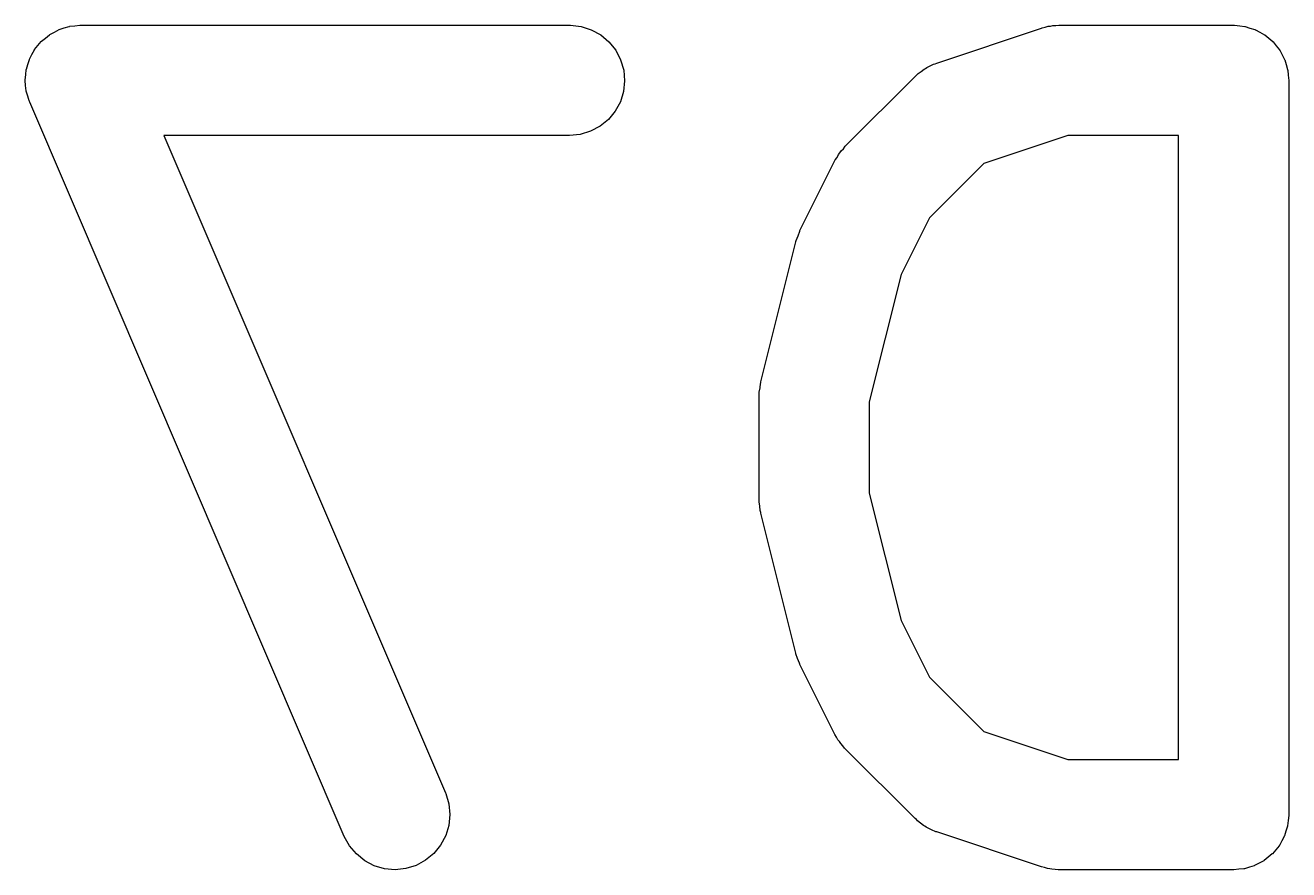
# Model space of a CAD drawing. Extents: x 0.77 to 5.19, y -2.29 to -0.61.
# Drawn here: x 2.5412 to 2.609, y -0.6581 to -0.6128 of the extents above; entities that cross this region are included whole.
import ezdxf

# ---------------------------------------------------------------- set-up
doc = ezdxf.new("R2010")
doc.units = 0
doc.header["$MEASUREMENT"] = 0
doc.layers.add('BLACK', color=7, linetype='CONTINUOUS')

msp = doc.modelspace()

# ---------------------------------------------------------------- linework, layer by layer
at = {"layer": 'BLACK', "linetype": 'CONTINUOUS'}
for p, q in [((2.54229, -0.613493), (2.54251, -0.613315)), ((2.54251, -0.613315), (2.54252, -0.61331)), ((2.54252, -0.61331), (2.54253, -0.613304)), ((2.54253, -0.613304), (2.54277, -0.613174)), ((2.54277, -0.613174), (2.54302, -0.613041)), ((2.54302, -0.613041), (2.54303, -0.613038)), ((2.54303, -0.613033), (2.5433, -0.612952)), ((2.54303, -0.613038), (2.54303, -0.613033)), ((2.5433, -0.612952), (2.54357, -0.612871)), ((2.54357, -0.612871), (2.54358, -0.612869)), ((2.54358, -0.612869), (2.54359, -0.612866)), ((2.54359, -0.612866), (2.54386, -0.612839)), ((2.54386, -0.612839), (2.54414, -0.61281)), ((2.54414, -0.61281), (2.54415, -0.612811)), ((2.54415, -0.612811), (2.54416, -0.61281)), ((2.54416, -0.61281), (2.57041, -0.61281)), ((2.57041, -0.61281), (2.57045, -0.612811)), ((2.57045, -0.612811), (2.57102, -0.612875)), ((2.57102, -0.612875), (2.57157, -0.613049)), ((2.57157, -0.613049), (2.57208, -0.613327)), ((2.5901, -0.614837), (2.59572, -0.612962)), ((2.59572, -0.612962), (2.59576, -0.612949)), ((2.59576, -0.612949), (2.59592, -0.612914)), ((2.59592, -0.612914), (2.59608, -0.612866)), ((2.59608, -0.612866), (2.5962, -0.612854)), ((2.5962, -0.612854), (2.59632, -0.612829)), ((2.59632, -0.612829), (2.59649, -0.612826)), ((2.59649, -0.612826), (2.59665, -0.61281)), ((2.59665, -0.61281), (2.60603, -0.61281)), ((2.60603, -0.61281), (2.60605, -0.61281)), ((2.60605, -0.61281), (2.60605, -0.61281)), ((2.60605, -0.61281), (2.60605, -0.61281)), ((2.60605, -0.61281), (2.60607, -0.612811)), ((2.60607, -0.612811), (2.60635, -0.612842)), ((2.60635, -0.612842), (2.60662, -0.612871)), ((2.60662, -0.612871), (2.60663, -0.612874)), ((2.60663, -0.612874), (2.60664, -0.612875)), ((2.60664, -0.612875), (2.6069, -0.612958)), ((2.6069, -0.612958), (2.60717, -0.613041)), ((2.60717, -0.613041), (2.60718, -0.613046)), ((2.60718, -0.613046), (2.60719, -0.613049)), ((2.60719, -0.613049), (2.60743, -0.613183)), ((2.60743, -0.613183), (2.60768, -0.613315)), ((2.60768, -0.613315), (2.60769, -0.613322)), ((2.54171, -0.614112), (2.54189, -0.613896)), ((2.54189, -0.613896), (2.54206, -0.613682)), ((2.54206, -0.613682), (2.54207, -0.613676)), ((2.54207, -0.613676), (2.54208, -0.613668)), ((2.54208, -0.613668), (2.54229, -0.613493)), ((2.57208, -0.613327), (2.57252, -0.613697)), ((2.57252, -0.613697), (2.57288, -0.614146)), ((2.60769, -0.613322), (2.6077, -0.613327)), ((2.6077, -0.613327), (2.60791, -0.613506)), ((2.60791, -0.613506), (2.60812, -0.613682)), ((2.60812, -0.613682), (2.60813, -0.61369)), ((2.60813, -0.61369), (2.60814, -0.613697)), ((2.60814, -0.613697), (2.60831, -0.613912)), ((2.60831, -0.613912), (2.60849, -0.614129)), ((2.54135, -0.614904), (2.54143, -0.614638)), ((2.54143, -0.614629), (2.54144, -0.614619)), ((2.54143, -0.614638), (2.54143, -0.614629)), ((2.54144, -0.614619), (2.54157, -0.614372)), ((2.54157, -0.614372), (2.5417, -0.614129)), ((2.5417, -0.614129), (2.54171, -0.614121)), ((2.54171, -0.614121), (2.54171, -0.614112)), ((2.57288, -0.614146), (2.57314, -0.614657)), ((2.57314, -0.614657), (2.57331, -0.61521)), ((2.60849, -0.614129), (2.60849, -0.614138)), ((2.60849, -0.614138), (2.6085, -0.614146)), ((2.6085, -0.614146), (2.60863, -0.614392)), ((2.60863, -0.614392), (2.60876, -0.614638)), ((2.60876, -0.614638), (2.60876, -0.614648)), ((2.60876, -0.614648), (2.60877, -0.614657)), ((2.60877, -0.614657), (2.60884, -0.61492)), ((2.54124, -0.615469), (2.54126, -0.615189)), ((2.54126, -0.615189), (2.54127, -0.615179)), ((2.54127, -0.615169), (2.54135, -0.614904)), ((2.54127, -0.615179), (2.54127, -0.615169)), ((2.57331, -0.61521), (2.57336, -0.615784)), ((2.5891, -0.615404), (2.58926, -0.615287)), ((2.58926, -0.615287), (2.58942, -0.615161)), ((2.58942, -0.615161), (2.5895, -0.615122)), ((2.5895, -0.615122), (2.58957, -0.615071)), ((2.58957, -0.615071), (2.58975, -0.614989)), ((2.58975, -0.614989), (2.58993, -0.614896)), ((2.58993, -0.614896), (2.59002, -0.614872)), ((2.59002, -0.614872), (2.5901, -0.614837)), ((2.60884, -0.61492), (2.60892, -0.615189)), ((2.60892, -0.615189), (2.60892, -0.6152)), ((2.60892, -0.6152), (2.60893, -0.61521)), ((2.60893, -0.61521), (2.60895, -0.615486)), ((2.54121, -0.615742), (2.54124, -0.615469)), ((2.54121, -0.615753), (2.54121, -0.615742)), ((2.54121, -0.615763), (2.54121, -0.615753)), ((2.54123, -0.616039), (2.54121, -0.615763)), ((2.57336, -0.615784), (2.5733, -0.616357)), ((2.58519, -0.619299), (2.58894, -0.61555)), ((2.58894, -0.61555), (2.58897, -0.615521)), ((2.58897, -0.615521), (2.58904, -0.615467)), ((2.58904, -0.615467), (2.5891, -0.615404)), ((2.60895, -0.615486), (2.60898, -0.615763)), ((2.60898, -0.615763), (2.60898, -0.655133)), ((2.54126, -0.616316), (2.54123, -0.616039)), ((2.54126, -0.616326), (2.54126, -0.616316)), ((2.54126, -0.616336), (2.54126, -0.616326)), ((2.54134, -0.616602), (2.54126, -0.616336)), ((2.54142, -0.616869), (2.54134, -0.616602)), ((2.5733, -0.616357), (2.57313, -0.616907)), ((2.54143, -0.616878), (2.54142, -0.616869)), ((2.54143, -0.616888), (2.54143, -0.616878)), ((2.54145, -0.616926), (2.54143, -0.616888)), ((2.55832, -0.656296), (2.54145, -0.616926)), ((2.57313, -0.616907), (2.57285, -0.617414)), ((2.57249, -0.617858), (2.57204, -0.618222)), ((2.57285, -0.617414), (2.57249, -0.617858)), ((2.57041, -0.618716), (2.54864, -0.618716)), ((2.54864, -0.618716), (2.56375, -0.65397)), ((2.57098, -0.61866), (2.57041, -0.618716)), ((2.57153, -0.618493), (2.57098, -0.61866)), ((2.57204, -0.618222), (2.57153, -0.618493)), ((2.59713, -0.618716), (2.59262, -0.620219)), ((2.60307, -0.618716), (2.59713, -0.618716)), ((2.60307, -0.65218), (2.60307, -0.618716)), ((2.58509, -0.619428), (2.58519, -0.619299)), ((2.58276, -0.623816), (2.58464, -0.620067)), ((2.58464, -0.620067), (2.58466, -0.62003)), ((2.58466, -0.62003), (2.58475, -0.619891)), ((2.58475, -0.619891), (2.58483, -0.619745)), ((2.58483, -0.619745), (2.5849, -0.61965)), ((2.5849, -0.61965), (2.58497, -0.619547)), ((2.58497, -0.619547), (2.58509, -0.619428)), ((2.59262, -0.620219), (2.58971, -0.623136)), ((2.58971, -0.623136), (2.58819, -0.626167)), ((2.58256, -0.624354), (2.58266, -0.624098)), ((2.58266, -0.624098), (2.58275, -0.623841)), ((2.58275, -0.623841), (2.58276, -0.623829)), ((2.58276, -0.623829), (2.58276, -0.623816)), ((2.58067, -0.63192), (2.58254, -0.624421)), ((2.58254, -0.624421), (2.58255, -0.624381)), ((2.58255, -0.624381), (2.58256, -0.624368)), ((2.58256, -0.624368), (2.58256, -0.624354)), ((2.58819, -0.626167), (2.58648, -0.632999)), ((2.58058, -0.63249), (2.58062, -0.632256)), ((2.58062, -0.632256), (2.58064, -0.632022)), ((2.58064, -0.632022), (2.58066, -0.631972)), ((2.58066, -0.631972), (2.58067, -0.63192)), ((2.58058, -0.632542), (2.58058, -0.63249)), ((2.58058, -0.632595), (2.58058, -0.632542)), ((2.58058, -0.632636), (2.58058, -0.632595)), ((2.58058, -0.63826), (2.58058, -0.632636)), ((2.58648, -0.632999), (2.58648, -0.637897)), ((2.58058, -0.638313), (2.58058, -0.63826)), ((2.58058, -0.638365), (2.58058, -0.638313)), ((2.58061, -0.638599), (2.58058, -0.638365)), ((2.58648, -0.637897), (2.58819, -0.644729)), ((2.58063, -0.638834), (2.58061, -0.638599)), ((2.58065, -0.638884), (2.58063, -0.638834)), ((2.58066, -0.638936), (2.58065, -0.638884)), ((2.58067, -0.638976), (2.58066, -0.638936)), ((2.58254, -0.646475), (2.58067, -0.638976)), ((2.58819, -0.644729), (2.58971, -0.64776)), ((2.58255, -0.646488), (2.58254, -0.646475)), ((2.58255, -0.646502), (2.58255, -0.646488)), ((2.58264, -0.646757), (2.58255, -0.646502)), ((2.58273, -0.647018), (2.58264, -0.646757)), ((2.58274, -0.64703), (2.58273, -0.647018)), ((2.58275, -0.647043), (2.58274, -0.64703)), ((2.58276, -0.64708), (2.58275, -0.647043)), ((2.58464, -0.650829), (2.58276, -0.64708)), ((2.58971, -0.64776), (2.59262, -0.650678)), ((2.58473, -0.65097), (2.58464, -0.650829)), ((2.5848, -0.651117), (2.58473, -0.65097)), ((2.58488, -0.651213), (2.5848, -0.651117)), ((2.58495, -0.651317), (2.58488, -0.651213)), ((2.59262, -0.650678), (2.59713, -0.65218)), ((2.58506, -0.651438), (2.58495, -0.651317)), ((2.58516, -0.651567), (2.58506, -0.651438)), ((2.58519, -0.651597), (2.58516, -0.651567)), ((2.58894, -0.655346), (2.58519, -0.651597)), ((2.59713, -0.65218), (2.60307, -0.65218)), ((2.56375, -0.65397), (2.56376, -0.654008)), ((2.56376, -0.654008), (2.56393, -0.65456)), ((2.56393, -0.65456), (2.56399, -0.655133)), ((2.56399, -0.655133), (2.56393, -0.655707)), ((2.60898, -0.655174), (2.60895, -0.655452)), ((2.60898, -0.655133), (2.60898, -0.655153)), ((2.60898, -0.655153), (2.60898, -0.655154)), ((2.60898, -0.655154), (2.60898, -0.655154)), ((2.60898, -0.655154), (2.60898, -0.655174)), ((2.56393, -0.655707), (2.56376, -0.656258)), ((2.58901, -0.655401), (2.58894, -0.655346)), ((2.58907, -0.655465), (2.58901, -0.655401)), ((2.58923, -0.655584), (2.58907, -0.655465)), ((2.58939, -0.655712), (2.58923, -0.655584)), ((2.58946, -0.655753), (2.58939, -0.655712)), ((2.58953, -0.655804), (2.58946, -0.655753)), ((2.58972, -0.655889), (2.58953, -0.655804)), ((2.58989, -0.655984), (2.58972, -0.655889)), ((2.58998, -0.65601), (2.58989, -0.655984)), ((2.59006, -0.656046), (2.58998, -0.65601)), ((2.60883, -0.656011), (2.60875, -0.656277)), ((2.60892, -0.655747), (2.60883, -0.656011)), ((2.60895, -0.655452), (2.60892, -0.655727)), ((2.60892, -0.655727), (2.60892, -0.655737)), ((2.60892, -0.655737), (2.60892, -0.655747)), ((2.5586, -0.656801), (2.55832, -0.656296)), ((2.56376, -0.656258), (2.56349, -0.656767)), ((2.5901, -0.65606), (2.59006, -0.656046)), ((2.59572, -0.657934), (2.5901, -0.65606)), ((2.60861, -0.656541), (2.60848, -0.656784)), ((2.60874, -0.656296), (2.60861, -0.656541)), ((2.60875, -0.656277), (2.60874, -0.656286)), ((2.60874, -0.656286), (2.60874, -0.656296)), ((2.55897, -0.657243), (2.5586, -0.656801)), ((2.55942, -0.657604), (2.55897, -0.657243)), ((2.56313, -0.657214), (2.56268, -0.657581)), ((2.56349, -0.656767), (2.56313, -0.657214)), ((2.60809, -0.657243), (2.60788, -0.657416)), ((2.6081, -0.657235), (2.60809, -0.657243)), ((2.60811, -0.657228), (2.6081, -0.657235)), ((2.60828, -0.657015), (2.60811, -0.657228)), ((2.60846, -0.656801), (2.60828, -0.657015)), ((2.60847, -0.656792), (2.60846, -0.656801)), ((2.60848, -0.656784), (2.60847, -0.656792)), ((2.55993, -0.657871), (2.55942, -0.657604)), ((2.56048, -0.658034), (2.55993, -0.657871)), ((2.56105, -0.658086), (2.56048, -0.658034)), ((2.56163, -0.658026), (2.56105, -0.658086)), ((2.56218, -0.657855), (2.56163, -0.658026)), ((2.56268, -0.657581), (2.56218, -0.657855)), ((2.59588, -0.657971), (2.59572, -0.657934)), ((2.59604, -0.658021), (2.59588, -0.657971)), ((2.59616, -0.658035), (2.59604, -0.658021)), ((2.59628, -0.658062), (2.59616, -0.658035)), ((2.60658, -0.658034), (2.6063, -0.658059)), ((2.60659, -0.658031), (2.60658, -0.658034)), ((2.6066, -0.65803), (2.60659, -0.658031)), ((2.60687, -0.657949), (2.6066, -0.65803)), ((2.60713, -0.657871), (2.60687, -0.657949)), ((2.60714, -0.657866), (2.60713, -0.657871)), ((2.60715, -0.657863), (2.60714, -0.657866)), ((2.6074, -0.657732), (2.60715, -0.657863)), ((2.60764, -0.657604), (2.6074, -0.657732)), ((2.60765, -0.657597), (2.60764, -0.657604)), ((2.60766, -0.657592), (2.60765, -0.657597)), ((2.60788, -0.657416), (2.60766, -0.657592)), ((2.59645, -0.658067), (2.59628, -0.658062)), ((2.59661, -0.658086), (2.59645, -0.658067)), ((2.59665, -0.658086), (2.59661, -0.658086)), ((2.60603, -0.658086), (2.59665, -0.658086)), ((2.6063, -0.658059), (2.60603, -0.658086))]:
    msp.add_line(p, q, dxfattribs=at)

doc.saveas('drawing.dxf')
